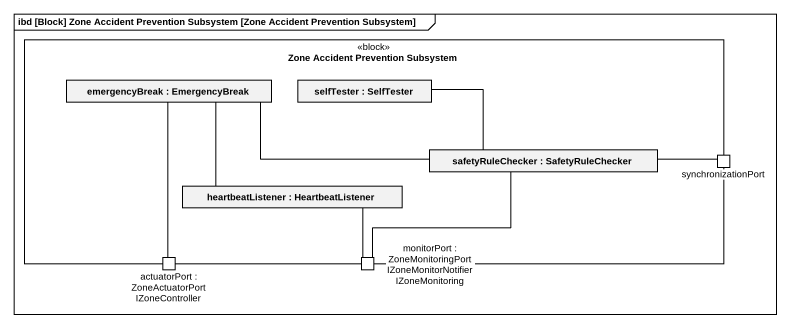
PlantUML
@startuml
mainframe ibd [Block] Zone Accident Prevention Subsystem [Zone Accident Prevention Subsystem]
rectangle "Zone Accident Prevention Subsystem" as Zone_Accident_Prevention <<block>> {
  rectangle "emergencyBreak : EmergencyBreak" as emergencyBreak
  rectangle "selfTester : SelfTester" as selfTester
  rectangle "safetyRuleChecker : SafetyRuleChecker" as safetyRuleChecker
  port synchronizationPort
  rectangle "heartbeatListener : HeartbeatListener" as heartbeatListener
  port "actuatorPort : ZoneActuatorPort IZoneController" as actuatorPort
  port "monitorPort : ZoneMonitoringPort IZoneMonitorNotifier IZoneMonitoring" as monitorPort
}
emergencyBreak -- actuatorPort
selfTester -right- safetyRuleChecker
safetyRuleChecker -left- emergencyBreak
safetyRuleChecker -right- synchronizationPort
safetyRuleChecker -left- monitorPort
heartbeatListener -up- emergencyBreak
heartbeatListener -- monitorPort
@enduml
